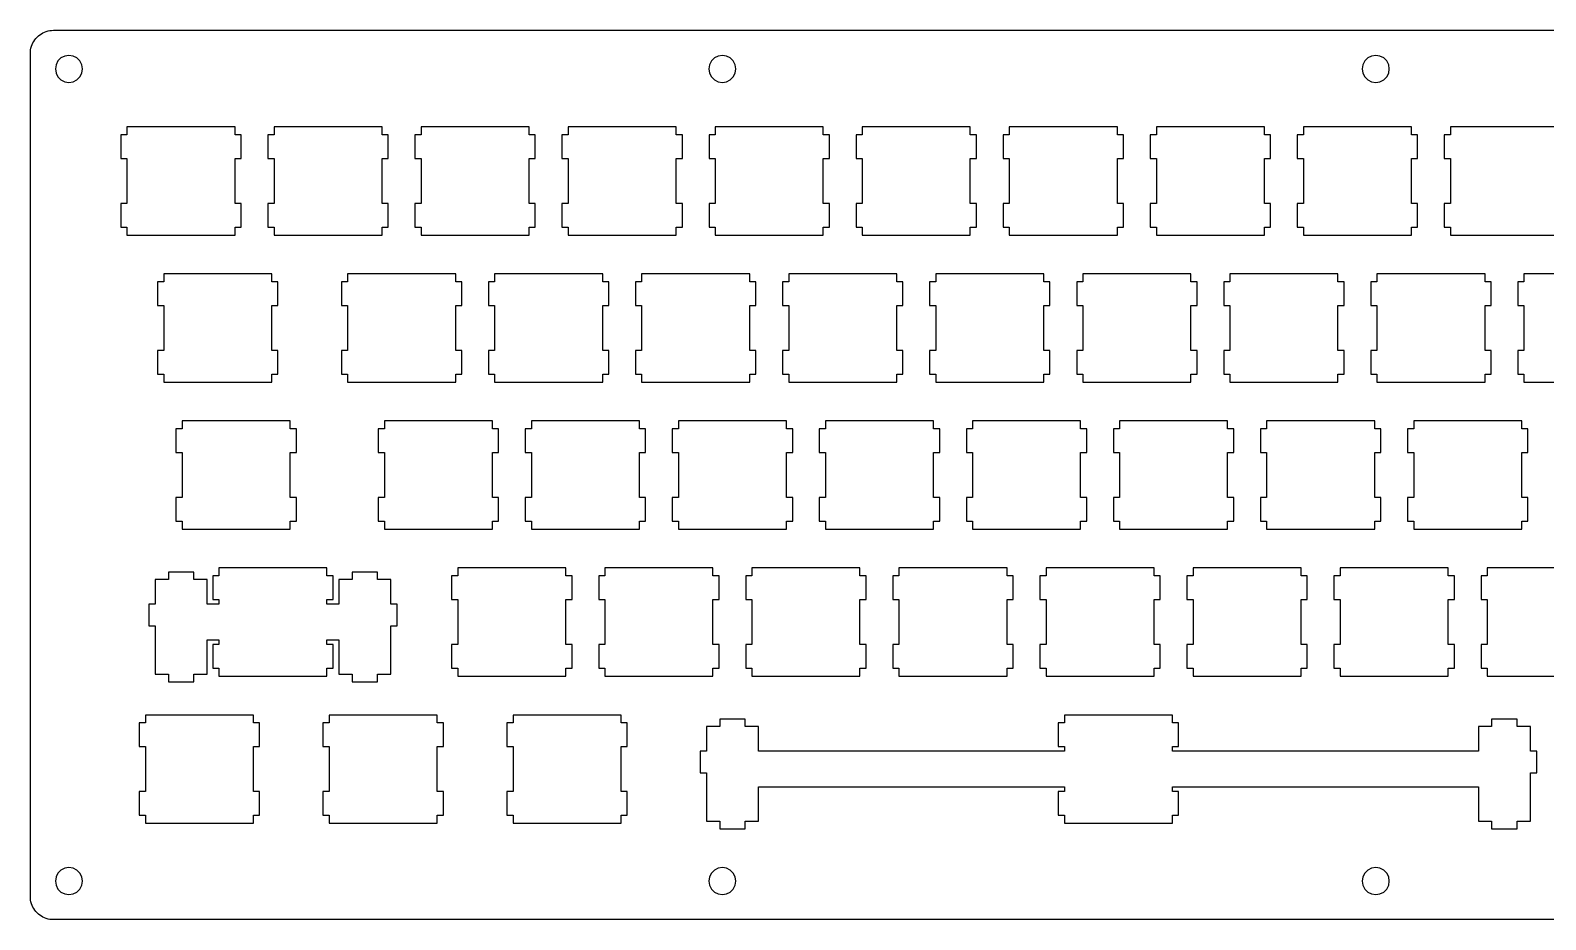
# Model space of a CAD drawing. Header units: millimetres. Extents: x 0 to 349, y 0 to 116.
# Drawn here: x 0.1 to 196.4, y 0.4 to 115.6 of the extents above; entities that cross this region are included whole.
import ezdxf

# ---------------------------------------------------------------- set-up
doc = ezdxf.new("R2010")
doc.units = ezdxf.units.MM
doc.header["$MEASUREMENT"] = 0

msp = doc.modelspace()

# ---------------------------------------------------------------- linework, layer by layer
at = {"color": 5}
for p, q in [((0.32, 113.76), (0.42, 113.98)), ((0.42, 113.98), (0.54, 114.18)), ((0.54, 114.18), (0.67, 114.38)), ((0.67, 114.38), (0.81, 114.56)), ((0.81, 114.56), (0.97, 114.74)), ((0.97, 114.74), (1.15, 114.9)), ((1.15, 114.9), (1.33, 115.04)), ((1.33, 115.04), (1.53, 115.17)), ((1.53, 115.17), (1.73, 115.29)), ((1.73, 115.29), (1.95, 115.39)), ((1.95, 115.39), (2.17, 115.47)), ((2.17, 115.47), (2.4, 115.53)), ((2.4, 115.53), (2.63, 115.58)), ((2.63, 115.58), (2.86, 115.61)), ((2.86, 115.61), (3.1, 115.62)), ((3.1, 115.62), (345.71, 115.62)), ((0.1, 112.85), (0.13, 113.09)), ((0.1, 112.62), (0.1, 112.85)), ((0.1, 3.37), (0.1, 112.62)), ((0.13, 113.09), (0.18, 113.32)), ((0.18, 113.32), (0.24, 113.54)), ((0.24, 113.54), (0.32, 113.76)), ((4.07, 112.03), (3.68, 111.64)), ((4.55, 112.28), (4.07, 112.03)), ((5.09, 112.36), (4.55, 112.28)), ((5.64, 112.28), (5.09, 112.36)), ((6.12, 112.03), (5.64, 112.28)), ((6.51, 111.64), (6.12, 112.03)), ((88.72, 112.03), (88.33, 111.64)), ((89.21, 112.28), (88.72, 112.03)), ((89.75, 112.36), (89.21, 112.28)), ((90.29, 112.28), (89.75, 112.36)), ((90.78, 112.03), (90.29, 112.28)), ((91.16, 111.64), (90.78, 112.03)), ((173.37, 112.03), (172.99, 111.64)), ((173.86, 112.28), (173.37, 112.03)), ((174.4, 112.36), (173.86, 112.28)), ((174.94, 112.28), (174.4, 112.36)), ((175.43, 112.03), (174.94, 112.28)), ((175.82, 111.64), (175.43, 112.03)), ((3.43, 111.16), (3.34, 110.61)), ((3.34, 110.61), (3.43, 110.08)), ((3.68, 111.64), (3.43, 111.16)), ((3.43, 110.08), (3.68, 109.59)), ((6.76, 111.16), (6.51, 111.64)), ((6.51, 109.59), (6.76, 110.08)), ((6.84, 110.61), (6.76, 111.16)), ((6.76, 110.08), (6.84, 110.61)), ((88.08, 111.16), (88, 110.61)), ((88, 110.61), (88.08, 110.08)), ((88.33, 111.64), (88.08, 111.16)), ((88.08, 110.08), (88.33, 109.59)), ((91.41, 111.16), (91.16, 111.64)), ((91.16, 109.59), (91.41, 110.08)), ((91.5, 110.61), (91.41, 111.16)), ((91.41, 110.08), (91.5, 110.61)), ((172.74, 111.16), (172.65, 110.61)), ((172.65, 110.61), (172.74, 110.08)), ((172.99, 111.64), (172.74, 111.16)), ((172.74, 110.08), (172.99, 109.59)), ((176.07, 111.16), (175.82, 111.64)), ((175.82, 109.59), (176.07, 110.08)), ((176.15, 110.61), (176.07, 111.16)), ((176.07, 110.08), (176.15, 110.61)), ((3.68, 109.59), (4.07, 109.2)), ((4.07, 109.2), (4.55, 108.95)), ((4.55, 108.95), (5.09, 108.86)), ((5.09, 108.86), (5.64, 108.95)), ((5.64, 108.95), (6.12, 109.2)), ((6.12, 109.2), (6.51, 109.59)), ((88.33, 109.59), (88.72, 109.2)), ((88.72, 109.2), (89.21, 108.95)), ((89.21, 108.95), (89.75, 108.86)), ((89.75, 108.86), (90.29, 108.95)), ((90.29, 108.95), (90.78, 109.2)), ((90.78, 109.2), (91.16, 109.59)), ((172.99, 109.59), (173.37, 109.2)), ((173.37, 109.2), (173.86, 108.95)), ((173.86, 108.95), (174.4, 108.86)), ((174.4, 108.86), (174.94, 108.95)), ((174.94, 108.95), (175.43, 109.2)), ((175.43, 109.2), (175.82, 109.59)), ((12.62, 102.09), (11.82, 102.09)), ((11.82, 102.09), (11.82, 98.99)), ((12.62, 103.09), (12.62, 102.09)), ((26.62, 103.09), (12.62, 103.09)), ((26.62, 102.09), (26.62, 103.09)), ((27.42, 102.09), (26.62, 102.09)), ((27.42, 98.99), (27.42, 102.09)), ((31.67, 102.09), (30.87, 102.09)), ((30.87, 102.09), (30.87, 98.99)), ((31.67, 103.09), (31.67, 102.09)), ((45.67, 103.09), (31.67, 103.09)), ((45.67, 102.09), (45.67, 103.09)), ((46.47, 102.09), (45.67, 102.09)), ((46.47, 98.99), (46.47, 102.09)), ((50.72, 102.09), (49.92, 102.09)), ((49.92, 102.09), (49.92, 98.99)), ((50.72, 103.09), (50.72, 102.09)), ((64.72, 103.09), (50.72, 103.09)), ((64.72, 102.09), (64.72, 103.09)), ((65.52, 102.09), (64.72, 102.09)), ((65.52, 98.99), (65.52, 102.09)), ((69.77, 102.09), (68.97, 102.09)), ((68.97, 102.09), (68.97, 98.99)), ((69.77, 103.09), (69.77, 102.09)), ((83.77, 103.09), (69.77, 103.09)), ((83.77, 102.09), (83.77, 103.09)), ((84.57, 102.09), (83.77, 102.09)), ((84.57, 98.99), (84.57, 102.09)), ((88.82, 102.09), (88.02, 102.09)), ((88.02, 102.09), (88.02, 98.99)), ((88.82, 103.09), (88.82, 102.09)), ((102.82, 103.09), (88.82, 103.09)), ((102.82, 102.09), (102.82, 103.09)), ((103.62, 102.09), (102.82, 102.09)), ((103.62, 98.99), (103.62, 102.09)), ((107.87, 102.09), (107.07, 102.09)), ((107.07, 102.09), (107.07, 98.99)), ((107.87, 103.09), (107.87, 102.09)), ((121.87, 103.09), (107.87, 103.09)), ((121.87, 102.09), (121.87, 103.09)), ((122.67, 102.09), (121.87, 102.09)), ((122.67, 98.99), (122.67, 102.09)), ((126.92, 102.09), (126.12, 102.09)), ((126.12, 102.09), (126.12, 98.99)), ((126.92, 103.09), (126.92, 102.09)), ((140.92, 103.09), (126.92, 103.09)), ((140.92, 102.09), (140.92, 103.09)), ((141.72, 102.09), (140.92, 102.09)), ((141.72, 98.99), (141.72, 102.09)), ((145.97, 102.09), (145.17, 102.09)), ((145.17, 102.09), (145.17, 98.99)), ((145.97, 103.09), (145.97, 102.09)), ((159.97, 103.09), (145.97, 103.09)), ((159.97, 102.09), (159.97, 103.09)), ((160.77, 102.09), (159.97, 102.09)), ((160.77, 98.99), (160.77, 102.09)), ((165.02, 102.09), (164.22, 102.09)), ((164.22, 102.09), (164.22, 98.99)), ((165.02, 103.09), (165.02, 102.09)), ((179.02, 103.09), (165.02, 103.09)), ((179.02, 102.09), (179.02, 103.09)), ((179.82, 102.09), (179.02, 102.09)), ((179.82, 98.99), (179.82, 102.09)), ((184.07, 102.09), (183.27, 102.09)), ((183.27, 102.09), (183.27, 98.99)), ((184.07, 103.09), (184.07, 102.09)), ((198.07, 103.09), (184.07, 103.09)), ((11.82, 98.99), (12.62, 98.99)), ((12.62, 98.99), (12.62, 93.19)), ((26.62, 93.19), (26.62, 98.99)), ((26.62, 98.99), (27.42, 98.99)), ((30.87, 98.99), (31.67, 98.99)), ((31.67, 98.99), (31.67, 93.19)), ((45.67, 93.19), (45.67, 98.99)), ((45.67, 98.99), (46.47, 98.99)), ((49.92, 98.99), (50.72, 98.99)), ((50.72, 98.99), (50.72, 93.19)), ((64.72, 93.19), (64.72, 98.99)), ((64.72, 98.99), (65.52, 98.99)), ((68.97, 98.99), (69.77, 98.99)), ((69.77, 98.99), (69.77, 93.19)), ((83.77, 93.19), (83.77, 98.99)), ((83.77, 98.99), (84.57, 98.99)), ((88.02, 98.99), (88.82, 98.99)), ((88.82, 98.99), (88.82, 93.19)), ((102.82, 93.19), (102.82, 98.99)), ((102.82, 98.99), (103.62, 98.99)), ((107.07, 98.99), (107.87, 98.99)), ((107.87, 98.99), (107.87, 93.19)), ((121.87, 93.19), (121.87, 98.99)), ((121.87, 98.99), (122.67, 98.99)), ((126.12, 98.99), (126.92, 98.99)), ((126.92, 98.99), (126.92, 93.19)), ((140.92, 93.19), (140.92, 98.99)), ((140.92, 98.99), (141.72, 98.99)), ((145.17, 98.99), (145.97, 98.99)), ((145.97, 98.99), (145.97, 93.19)), ((159.97, 93.19), (159.97, 98.99)), ((159.97, 98.99), (160.77, 98.99)), ((164.22, 98.99), (165.02, 98.99)), ((165.02, 98.99), (165.02, 93.19)), ((179.02, 93.19), (179.02, 98.99)), ((179.02, 98.99), (179.82, 98.99)), ((183.27, 98.99), (184.07, 98.99)), ((184.07, 98.99), (184.07, 93.19)), ((12.62, 93.19), (11.82, 93.19)), ((11.82, 93.19), (11.82, 90.09)), ((27.42, 93.19), (26.62, 93.19)), ((27.42, 90.09), (27.42, 93.19)), ((31.67, 93.19), (30.87, 93.19)), ((30.87, 93.19), (30.87, 90.09)), ((46.47, 93.19), (45.67, 93.19)), ((46.47, 90.09), (46.47, 93.19)), ((50.72, 93.19), (49.92, 93.19)), ((49.92, 93.19), (49.92, 90.09)), ((65.52, 93.19), (64.72, 93.19)), ((65.52, 90.09), (65.52, 93.19)), ((69.77, 93.19), (68.97, 93.19)), ((68.97, 93.19), (68.97, 90.09)), ((84.57, 93.19), (83.77, 93.19)), ((84.57, 90.09), (84.57, 93.19)), ((88.82, 93.19), (88.02, 93.19)), ((88.02, 93.19), (88.02, 90.09)), ((103.62, 93.19), (102.82, 93.19)), ((103.62, 90.09), (103.62, 93.19)), ((107.87, 93.19), (107.07, 93.19)), ((107.07, 93.19), (107.07, 90.09)), ((122.67, 93.19), (121.87, 93.19)), ((122.67, 90.09), (122.67, 93.19)), ((126.92, 93.19), (126.12, 93.19)), ((126.12, 93.19), (126.12, 90.09)), ((141.72, 93.19), (140.92, 93.19)), ((141.72, 90.09), (141.72, 93.19)), ((145.97, 93.19), (145.17, 93.19)), ((145.17, 93.19), (145.17, 90.09)), ((160.77, 93.19), (159.97, 93.19)), ((160.77, 90.09), (160.77, 93.19)), ((165.02, 93.19), (164.22, 93.19)), ((164.22, 93.19), (164.22, 90.09)), ((179.82, 93.19), (179.02, 93.19)), ((179.82, 90.09), (179.82, 93.19)), ((184.07, 93.19), (183.27, 93.19)), ((183.27, 93.19), (183.27, 90.09)), ((11.82, 90.09), (12.62, 90.09)), ((12.62, 90.09), (12.62, 89.09)), ((12.62, 89.09), (26.62, 89.09)), ((26.62, 89.09), (26.62, 90.09)), ((26.62, 90.09), (27.42, 90.09)), ((30.87, 90.09), (31.67, 90.09)), ((31.67, 90.09), (31.67, 89.09)), ((31.67, 89.09), (45.67, 89.09)), ((45.67, 89.09), (45.67, 90.09)), ((45.67, 90.09), (46.47, 90.09)), ((49.92, 90.09), (50.72, 90.09)), ((50.72, 90.09), (50.72, 89.09)), ((50.72, 89.09), (64.72, 89.09)), ((64.72, 89.09), (64.72, 90.09)), ((64.72, 90.09), (65.52, 90.09)), ((68.97, 90.09), (69.77, 90.09)), ((69.77, 90.09), (69.77, 89.09)), ((69.77, 89.09), (83.77, 89.09)), ((83.77, 89.09), (83.77, 90.09)), ((83.77, 90.09), (84.57, 90.09)), ((88.02, 90.09), (88.82, 90.09)), ((88.82, 90.09), (88.82, 89.09)), ((88.82, 89.09), (102.82, 89.09)), ((102.82, 89.09), (102.82, 90.09)), ((102.82, 90.09), (103.62, 90.09)), ((107.07, 90.09), (107.87, 90.09)), ((107.87, 90.09), (107.87, 89.09)), ((107.87, 89.09), (121.87, 89.09)), ((121.87, 89.09), (121.87, 90.09)), ((121.87, 90.09), (122.67, 90.09)), ((126.12, 90.09), (126.92, 90.09)), ((126.92, 90.09), (126.92, 89.09)), ((126.92, 89.09), (140.92, 89.09)), ((140.92, 89.09), (140.92, 90.09)), ((140.92, 90.09), (141.72, 90.09)), ((145.17, 90.09), (145.97, 90.09)), ((145.97, 90.09), (145.97, 89.09)), ((145.97, 89.09), (159.97, 89.09)), ((159.97, 89.09), (159.97, 90.09)), ((159.97, 90.09), (160.77, 90.09)), ((164.22, 90.09), (165.02, 90.09)), ((165.02, 90.09), (165.02, 89.09)), ((165.02, 89.09), (179.02, 89.09)), ((179.02, 89.09), (179.02, 90.09)), ((179.02, 90.09), (179.82, 90.09)), ((183.27, 90.09), (184.07, 90.09)), ((184.07, 90.09), (184.07, 89.09)), ((184.07, 89.09), (198.07, 89.09)), ((17.38, 83.04), (16.58, 83.04)), ((16.58, 83.04), (16.58, 79.94)), ((17.38, 84.04), (17.38, 83.04)), ((31.38, 84.04), (17.38, 84.04)), ((31.38, 83.04), (31.38, 84.04)), ((32.18, 83.04), (31.38, 83.04)), ((32.18, 79.94), (32.18, 83.04)), ((41.19, 83.04), (40.4, 83.04)), ((40.4, 83.04), (40.4, 79.94)), ((41.19, 84.04), (41.19, 83.04)), ((55.2, 84.04), (41.19, 84.04)), ((55.2, 83.04), (55.2, 84.04)), ((56, 83.04), (55.2, 83.04)), ((56, 79.94), (56, 83.04)), ((60.24, 83.04), (59.44, 83.04)), ((59.44, 83.04), (59.44, 79.94)), ((60.24, 84.04), (60.24, 83.04)), ((74.25, 84.04), (60.24, 84.04)), ((74.25, 83.04), (74.25, 84.04)), ((75.05, 83.04), (74.25, 83.04)), ((75.05, 79.94), (75.05, 83.04)), ((79.29, 83.04), (78.5, 83.04)), ((78.5, 83.04), (78.5, 79.94)), ((79.29, 84.04), (79.29, 83.04)), ((93.3, 84.04), (79.29, 84.04)), ((93.3, 83.04), (93.3, 84.04)), ((94.1, 83.04), (93.3, 83.04)), ((94.1, 79.94), (94.1, 83.04)), ((98.34, 83.04), (97.55, 83.04)), ((97.55, 83.04), (97.55, 79.94)), ((98.34, 84.04), (98.34, 83.04)), ((112.35, 84.04), (98.34, 84.04)), ((112.35, 83.04), (112.35, 84.04)), ((113.14, 83.04), (112.35, 83.04)), ((113.14, 79.94), (113.14, 83.04)), ((117.39, 83.04), (116.6, 83.04)), ((116.6, 83.04), (116.6, 79.94)), ((117.39, 84.04), (117.39, 83.04)), ((131.4, 84.04), (117.39, 84.04)), ((131.4, 83.04), (131.4, 84.04)), ((132.19, 83.04), (131.4, 83.04)), ((132.19, 79.94), (132.19, 83.04)), ((136.44, 83.04), (135.65, 83.04)), ((135.65, 83.04), (135.65, 79.94)), ((136.44, 84.04), (136.44, 83.04)), ((150.45, 84.04), (136.44, 84.04)), ((150.45, 83.04), (150.45, 84.04)), ((151.25, 83.04), (150.45, 83.04)), ((151.25, 79.94), (151.25, 83.04)), ((155.5, 83.04), (154.7, 83.04)), ((154.7, 83.04), (154.7, 79.94)), ((155.5, 84.04), (155.5, 83.04)), ((169.5, 84.04), (155.5, 84.04)), ((169.5, 83.04), (169.5, 84.04)), ((170.29, 83.04), (169.5, 83.04)), ((170.29, 79.94), (170.29, 83.04)), ((174.54, 83.04), (173.75, 83.04)), ((173.75, 83.04), (173.75, 79.94)), ((174.54, 84.04), (174.54, 83.04)), ((188.55, 84.04), (174.54, 84.04)), ((188.55, 83.04), (188.55, 84.04)), ((189.34, 83.04), (188.55, 83.04)), ((189.34, 79.94), (189.34, 83.04)), ((193.59, 83.04), (192.8, 83.04)), ((192.8, 83.04), (192.8, 79.94)), ((193.59, 84.04), (193.59, 83.04)), ((207.6, 84.04), (193.59, 84.04)), ((16.58, 79.94), (17.38, 79.94)), ((17.38, 79.94), (17.38, 74.14)), ((31.38, 74.14), (31.38, 79.94)), ((31.38, 79.94), (32.18, 79.94)), ((40.4, 79.94), (41.19, 79.94)), ((41.19, 79.94), (41.19, 74.14)), ((55.2, 74.14), (55.2, 79.94)), ((55.2, 79.94), (56, 79.94)), ((59.44, 79.94), (60.24, 79.94)), ((60.24, 79.94), (60.24, 74.14)), ((74.25, 74.14), (74.25, 79.94)), ((74.25, 79.94), (75.05, 79.94)), ((78.5, 79.94), (79.29, 79.94)), ((79.29, 79.94), (79.29, 74.14)), ((93.3, 74.14), (93.3, 79.94)), ((93.3, 79.94), (94.1, 79.94)), ((97.55, 79.94), (98.34, 79.94)), ((98.34, 79.94), (98.34, 74.14)), ((112.35, 74.14), (112.35, 79.94)), ((112.35, 79.94), (113.14, 79.94)), ((116.6, 79.94), (117.39, 79.94)), ((117.39, 79.94), (117.39, 74.14)), ((131.4, 74.14), (131.4, 79.94)), ((131.4, 79.94), (132.19, 79.94)), ((135.65, 79.94), (136.44, 79.94)), ((136.44, 79.94), (136.44, 74.14)), ((150.45, 74.14), (150.45, 79.94)), ((150.45, 79.94), (151.25, 79.94)), ((154.7, 79.94), (155.5, 79.94)), ((155.5, 79.94), (155.5, 74.14)), ((169.5, 74.14), (169.5, 79.94)), ((169.5, 79.94), (170.29, 79.94)), ((173.75, 79.94), (174.54, 79.94)), ((174.54, 79.94), (174.54, 74.14)), ((188.55, 74.14), (188.55, 79.94)), ((188.55, 79.94), (189.34, 79.94)), ((192.8, 79.94), (193.59, 79.94)), ((193.59, 79.94), (193.59, 74.14)), ((17.38, 74.14), (16.58, 74.14)), ((16.58, 74.14), (16.58, 71.04)), ((32.18, 74.14), (31.38, 74.14)), ((32.18, 71.04), (32.18, 74.14)), ((41.19, 74.14), (40.4, 74.14)), ((40.4, 74.14), (40.4, 71.04)), ((56, 74.14), (55.2, 74.14)), ((56, 71.04), (56, 74.14)), ((60.24, 74.14), (59.44, 74.14)), ((59.44, 74.14), (59.44, 71.04)), ((75.05, 74.14), (74.25, 74.14)), ((75.05, 71.04), (75.05, 74.14)), ((79.29, 74.14), (78.5, 74.14)), ((78.5, 74.14), (78.5, 71.04)), ((94.1, 74.14), (93.3, 74.14)), ((94.1, 71.04), (94.1, 74.14)), ((98.34, 74.14), (97.55, 74.14)), ((97.55, 74.14), (97.55, 71.04)), ((113.14, 74.14), (112.35, 74.14)), ((113.14, 71.04), (113.14, 74.14)), ((117.39, 74.14), (116.6, 74.14)), ((116.6, 74.14), (116.6, 71.04)), ((132.19, 74.14), (131.4, 74.14)), ((132.19, 71.04), (132.19, 74.14)), ((136.44, 74.14), (135.65, 74.14)), ((135.65, 74.14), (135.65, 71.04)), ((151.25, 74.14), (150.45, 74.14)), ((151.25, 71.04), (151.25, 74.14)), ((155.5, 74.14), (154.7, 74.14)), ((154.7, 74.14), (154.7, 71.04)), ((170.29, 74.14), (169.5, 74.14)), ((170.29, 71.04), (170.29, 74.14)), ((174.54, 74.14), (173.75, 74.14)), ((173.75, 74.14), (173.75, 71.04)), ((189.34, 74.14), (188.55, 74.14)), ((189.34, 71.04), (189.34, 74.14)), ((193.59, 74.14), (192.8, 74.14)), ((192.8, 74.14), (192.8, 71.04)), ((16.58, 71.04), (17.38, 71.04)), ((17.38, 71.04), (17.38, 70.04)), ((31.38, 70.04), (31.38, 71.04)), ((31.38, 71.04), (32.18, 71.04)), ((40.4, 71.04), (41.19, 71.04)), ((41.19, 71.04), (41.19, 70.04)), ((55.2, 70.04), (55.2, 71.04)), ((55.2, 71.04), (56, 71.04)), ((59.44, 71.04), (60.24, 71.04)), ((60.24, 71.04), (60.24, 70.04)), ((74.25, 70.04), (74.25, 71.04)), ((74.25, 71.04), (75.05, 71.04)), ((78.5, 71.04), (79.29, 71.04)), ((79.29, 71.04), (79.29, 70.04)), ((93.3, 70.04), (93.3, 71.04)), ((93.3, 71.04), (94.1, 71.04)), ((97.55, 71.04), (98.34, 71.04)), ((98.34, 71.04), (98.34, 70.04)), ((112.35, 70.04), (112.35, 71.04)), ((112.35, 71.04), (113.14, 71.04)), ((116.6, 71.04), (117.39, 71.04)), ((117.39, 71.04), (117.39, 70.04)), ((131.4, 70.04), (131.4, 71.04)), ((131.4, 71.04), (132.19, 71.04)), ((135.65, 71.04), (136.44, 71.04)), ((136.44, 71.04), (136.44, 70.04)), ((150.45, 70.04), (150.45, 71.04)), ((150.45, 71.04), (151.25, 71.04)), ((154.7, 71.04), (155.5, 71.04)), ((155.5, 71.04), (155.5, 70.04)), ((169.5, 70.04), (169.5, 71.04)), ((169.5, 71.04), (170.29, 71.04)), ((173.75, 71.04), (174.54, 71.04)), ((174.54, 71.04), (174.54, 70.04)), ((188.55, 70.04), (188.55, 71.04)), ((188.55, 71.04), (189.34, 71.04)), ((192.8, 71.04), (193.59, 71.04)), ((193.59, 71.04), (193.59, 70.04)), ((17.38, 70.04), (31.38, 70.04)), ((41.19, 70.04), (55.2, 70.04)), ((60.24, 70.04), (74.25, 70.04)), ((79.29, 70.04), (93.3, 70.04)), ((98.34, 70.04), (112.35, 70.04)), ((117.39, 70.04), (131.4, 70.04)), ((136.44, 70.04), (150.45, 70.04)), ((155.5, 70.04), (169.5, 70.04)), ((174.54, 70.04), (188.55, 70.04)), ((193.59, 70.04), (207.6, 70.04)), ((19.76, 64.99), (19.76, 63.99)), ((33.76, 64.99), (19.76, 64.99)), ((33.76, 63.99), (33.76, 64.99)), ((45.96, 64.99), (45.96, 63.99)), ((59.96, 64.99), (45.96, 64.99)), ((59.96, 63.99), (59.96, 64.99)), ((65.01, 64.99), (65.01, 63.99)), ((79.01, 64.99), (65.01, 64.99)), ((79.01, 63.99), (79.01, 64.99)), ((84.06, 64.99), (84.06, 63.99)), ((98.06, 64.99), (84.06, 64.99)), ((98.06, 63.99), (98.06, 64.99)), ((103.11, 64.99), (103.11, 63.99)), ((117.11, 64.99), (103.11, 64.99)), ((117.11, 63.99), (117.11, 64.99)), ((122.16, 64.99), (122.16, 63.99)), ((136.16, 64.99), (122.16, 64.99)), ((136.16, 63.99), (136.16, 64.99)), ((141.21, 64.99), (141.21, 63.99)), ((155.21, 64.99), (141.21, 64.99)), ((155.21, 63.99), (155.21, 64.99)), ((160.26, 64.99), (160.26, 63.99)), ((174.26, 64.99), (160.26, 64.99)), ((174.26, 63.99), (174.26, 64.99)), ((179.31, 64.99), (179.31, 63.99)), ((193.31, 64.99), (179.31, 64.99)), ((193.31, 63.99), (193.31, 64.99)), ((19.76, 63.99), (18.96, 63.99)), ((18.96, 63.99), (18.96, 60.89)), ((34.56, 63.99), (33.76, 63.99)), ((34.56, 60.89), (34.56, 63.99)), ((45.96, 63.99), (45.16, 63.99)), ((45.16, 63.99), (45.16, 60.89)), ((60.76, 63.99), (59.96, 63.99)), ((60.76, 60.89), (60.76, 63.99)), ((65.01, 63.99), (64.21, 63.99)), ((64.21, 63.99), (64.21, 60.89)), ((79.81, 63.99), (79.01, 63.99)), ((79.81, 60.89), (79.81, 63.99)), ((84.06, 63.99), (83.26, 63.99)), ((83.26, 63.99), (83.26, 60.89)), ((98.86, 63.99), (98.06, 63.99)), ((98.86, 60.89), (98.86, 63.99)), ((103.11, 63.99), (102.31, 63.99)), ((102.31, 63.99), (102.31, 60.89)), ((117.91, 63.99), (117.11, 63.99)), ((117.91, 60.89), (117.91, 63.99)), ((122.16, 63.99), (121.36, 63.99)), ((121.36, 63.99), (121.36, 60.89)), ((136.96, 63.99), (136.16, 63.99)), ((136.96, 60.89), (136.96, 63.99)), ((141.21, 63.99), (140.41, 63.99)), ((140.41, 63.99), (140.41, 60.89)), ((156.01, 63.99), (155.21, 63.99)), ((156.01, 60.89), (156.01, 63.99)), ((160.26, 63.99), (159.46, 63.99)), ((159.46, 63.99), (159.46, 60.89)), ((175.06, 63.99), (174.26, 63.99)), ((175.06, 60.89), (175.06, 63.99)), ((179.31, 63.99), (178.51, 63.99)), ((178.51, 63.99), (178.51, 60.89)), ((194.11, 63.99), (193.31, 63.99)), ((194.11, 60.89), (194.11, 63.99)), ((18.96, 60.89), (19.76, 60.89)), ((19.76, 60.89), (19.76, 55.09)), ((33.76, 55.09), (33.76, 60.89)), ((33.76, 60.89), (34.56, 60.89)), ((45.16, 60.89), (45.96, 60.89)), ((45.96, 60.89), (45.96, 55.09)), ((59.96, 55.09), (59.96, 60.89)), ((59.96, 60.89), (60.76, 60.89)), ((64.21, 60.89), (65.01, 60.89)), ((65.01, 60.89), (65.01, 55.09)), ((79.01, 55.09), (79.01, 60.89)), ((79.01, 60.89), (79.81, 60.89)), ((83.26, 60.89), (84.06, 60.89)), ((84.06, 60.89), (84.06, 55.09)), ((98.06, 55.09), (98.06, 60.89)), ((98.06, 60.89), (98.86, 60.89)), ((102.31, 60.89), (103.11, 60.89)), ((103.11, 60.89), (103.11, 55.09)), ((117.11, 55.09), (117.11, 60.89)), ((117.11, 60.89), (117.91, 60.89)), ((121.36, 60.89), (122.16, 60.89)), ((122.16, 60.89), (122.16, 55.09)), ((136.16, 55.09), (136.16, 60.89)), ((136.16, 60.89), (136.96, 60.89)), ((140.41, 60.89), (141.21, 60.89)), ((141.21, 60.89), (141.21, 55.09)), ((155.21, 55.09), (155.21, 60.89)), ((155.21, 60.89), (156.01, 60.89)), ((159.46, 60.89), (160.26, 60.89)), ((160.26, 60.89), (160.26, 55.09)), ((174.26, 55.09), (174.26, 60.89)), ((174.26, 60.89), (175.06, 60.89)), ((178.51, 60.89), (179.31, 60.89)), ((179.31, 60.89), (179.31, 55.09)), ((193.31, 55.09), (193.31, 60.89)), ((193.31, 60.89), (194.11, 60.89)), ((19.76, 55.09), (18.96, 55.09)), ((18.96, 55.09), (18.96, 51.99)), ((34.56, 55.09), (33.76, 55.09)), ((34.56, 51.99), (34.56, 55.09)), ((45.96, 55.09), (45.16, 55.09)), ((45.16, 55.09), (45.16, 51.99)), ((60.76, 55.09), (59.96, 55.09)), ((60.76, 51.99), (60.76, 55.09)), ((65.01, 55.09), (64.21, 55.09)), ((64.21, 55.09), (64.21, 51.99)), ((79.81, 55.09), (79.01, 55.09)), ((79.81, 51.99), (79.81, 55.09)), ((84.06, 55.09), (83.26, 55.09)), ((83.26, 55.09), (83.26, 51.99)), ((98.86, 55.09), (98.06, 55.09)), ((98.86, 51.99), (98.86, 55.09)), ((103.11, 55.09), (102.31, 55.09)), ((102.31, 55.09), (102.31, 51.99)), ((117.91, 55.09), (117.11, 55.09)), ((117.91, 51.99), (117.91, 55.09)), ((122.16, 55.09), (121.36, 55.09)), ((121.36, 55.09), (121.36, 51.99)), ((136.96, 55.09), (136.16, 55.09)), ((136.96, 51.99), (136.96, 55.09)), ((141.21, 55.09), (140.41, 55.09)), ((140.41, 55.09), (140.41, 51.99)), ((156.01, 55.09), (155.21, 55.09)), ((156.01, 51.99), (156.01, 55.09)), ((160.26, 55.09), (159.46, 55.09)), ((159.46, 55.09), (159.46, 51.99)), ((175.06, 55.09), (174.26, 55.09)), ((175.06, 51.99), (175.06, 55.09)), ((179.31, 55.09), (178.51, 55.09)), ((178.51, 55.09), (178.51, 51.99)), ((194.11, 55.09), (193.31, 55.09)), ((194.11, 51.99), (194.11, 55.09)), ((18.96, 51.99), (19.76, 51.99)), ((19.76, 51.99), (19.76, 50.99)), ((33.76, 50.99), (33.76, 51.99)), ((33.76, 51.99), (34.56, 51.99)), ((45.16, 51.99), (45.96, 51.99)), ((45.96, 51.99), (45.96, 50.99)), ((59.96, 50.99), (59.96, 51.99)), ((59.96, 51.99), (60.76, 51.99)), ((64.21, 51.99), (65.01, 51.99)), ((65.01, 51.99), (65.01, 50.99)), ((79.01, 50.99), (79.01, 51.99)), ((79.01, 51.99), (79.81, 51.99)), ((83.26, 51.99), (84.06, 51.99)), ((84.06, 51.99), (84.06, 50.99)), ((98.06, 50.99), (98.06, 51.99)), ((98.06, 51.99), (98.86, 51.99)), ((102.31, 51.99), (103.11, 51.99)), ((103.11, 51.99), (103.11, 50.99)), ((117.11, 50.99), (117.11, 51.99)), ((117.11, 51.99), (117.91, 51.99)), ((121.36, 51.99), (122.16, 51.99)), ((122.16, 51.99), (122.16, 50.99)), ((136.16, 50.99), (136.16, 51.99)), ((136.16, 51.99), (136.96, 51.99)), ((140.41, 51.99), (141.21, 51.99)), ((141.21, 51.99), (141.21, 50.99)), ((155.21, 50.99), (155.21, 51.99)), ((155.21, 51.99), (156.01, 51.99)), ((159.46, 51.99), (160.26, 51.99)), ((160.26, 51.99), (160.26, 50.99)), ((174.26, 50.99), (174.26, 51.99)), ((174.26, 51.99), (175.06, 51.99)), ((178.51, 51.99), (179.31, 51.99)), ((179.31, 51.99), (179.31, 50.99)), ((193.31, 50.99), (193.31, 51.99)), ((193.31, 51.99), (194.11, 51.99)), ((19.76, 50.99), (33.76, 50.99)), ((45.96, 50.99), (59.96, 50.99)), ((65.01, 50.99), (79.01, 50.99)), ((84.06, 50.99), (98.06, 50.99)), ((103.11, 50.99), (117.11, 50.99)), ((122.16, 50.99), (136.16, 50.99)), ((141.21, 50.99), (155.21, 50.99)), ((160.26, 50.99), (174.26, 50.99)), ((179.31, 50.99), (193.31, 50.99)), ((21.28, 45.39), (17.98, 45.39)), ((17.98, 45.39), (17.98, 44.47)), ((21.28, 44.47), (21.28, 45.39)), ((24.53, 45.94), (24.53, 44.94)), ((38.53, 45.94), (24.53, 45.94)), ((38.53, 44.94), (38.53, 45.94)), ((45.08, 45.39), (41.78, 45.39)), ((41.78, 45.39), (41.78, 44.47)), ((45.08, 44.47), (45.08, 45.39)), ((55.48, 45.94), (55.48, 44.94)), ((69.48, 45.94), (55.48, 45.94)), ((69.48, 44.94), (69.48, 45.94)), ((74.53, 45.94), (74.53, 44.94)), ((88.53, 45.94), (74.53, 45.94)), ((88.53, 44.94), (88.53, 45.94)), ((93.58, 45.94), (93.58, 44.94)), ((107.58, 45.94), (93.58, 45.94)), ((107.58, 44.94), (107.58, 45.94)), ((112.63, 45.94), (112.63, 44.94)), ((126.63, 45.94), (112.63, 45.94)), ((126.63, 44.94), (126.63, 45.94)), ((131.68, 45.94), (131.68, 44.94)), ((145.68, 45.94), (131.68, 45.94)), ((145.68, 44.94), (145.68, 45.94)), ((150.73, 45.94), (150.73, 44.94)), ((164.73, 45.94), (150.73, 45.94)), ((164.73, 44.94), (164.73, 45.94)), ((169.78, 45.94), (169.78, 44.94)), ((183.78, 45.94), (169.78, 45.94)), ((183.78, 44.94), (183.78, 45.94)), ((188.83, 45.94), (188.83, 44.94)), ((202.83, 45.94), (188.83, 45.94)), ((17.98, 44.47), (16.25, 44.47)), ((16.25, 44.47), (16.25, 41.24)), ((23, 44.47), (21.28, 44.47)), ((23, 41.24), (23, 44.47)), ((24.53, 44.94), (23.73, 44.94)), ((23.73, 44.94), (23.73, 41.84)), ((39.33, 44.94), (38.53, 44.94)), ((39.33, 41.84), (39.33, 44.94)), ((41.78, 44.47), (40.05, 44.47)), ((40.05, 44.47), (40.05, 41.24)), ((46.8, 44.47), (45.08, 44.47)), ((46.8, 41.24), (46.8, 44.47)), ((55.48, 44.94), (54.68, 44.94)), ((54.68, 44.94), (54.68, 41.84)), ((70.28, 44.94), (69.48, 44.94)), ((70.28, 41.84), (70.28, 44.94)), ((74.53, 44.94), (73.73, 44.94)), ((73.73, 44.94), (73.73, 41.84)), ((89.33, 44.94), (88.53, 44.94)), ((89.33, 41.84), (89.33, 44.94)), ((93.58, 44.94), (92.78, 44.94)), ((92.78, 44.94), (92.78, 41.84)), ((108.38, 44.94), (107.58, 44.94)), ((108.38, 41.84), (108.38, 44.94)), ((112.63, 44.94), (111.83, 44.94)), ((111.83, 44.94), (111.83, 41.84)), ((127.43, 44.94), (126.63, 44.94)), ((127.43, 41.84), (127.43, 44.94)), ((131.68, 44.94), (130.88, 44.94)), ((130.88, 44.94), (130.88, 41.84)), ((146.48, 44.94), (145.68, 44.94)), ((146.48, 41.84), (146.48, 44.94)), ((150.73, 44.94), (149.93, 44.94)), ((149.93, 44.94), (149.93, 41.84)), ((165.53, 44.94), (164.73, 44.94)), ((165.53, 41.84), (165.53, 44.94)), ((169.78, 44.94), (168.98, 44.94)), ((168.98, 44.94), (168.98, 41.84)), ((184.58, 44.94), (183.78, 44.94)), ((184.58, 41.84), (184.58, 44.94)), ((188.83, 44.94), (188.03, 44.94)), ((188.03, 44.94), (188.03, 41.84)), ((16.25, 41.24), (15.43, 41.24)), ((15.43, 41.24), (15.43, 38.44)), ((24.53, 41.24), (23, 41.24)), ((23.73, 41.84), (24.53, 41.84)), ((24.53, 41.84), (24.53, 41.24)), ((38.53, 41.24), (38.53, 41.84)), ((38.53, 41.84), (39.33, 41.84)), ((40.05, 41.24), (38.53, 41.24)), ((47.63, 41.24), (46.8, 41.24)), ((47.63, 38.44), (47.63, 41.24)), ((54.68, 41.84), (55.48, 41.84)), ((55.48, 41.84), (55.48, 36.04)), ((69.48, 36.04), (69.48, 41.84)), ((69.48, 41.84), (70.28, 41.84)), ((73.73, 41.84), (74.53, 41.84)), ((74.53, 41.84), (74.53, 36.04)), ((88.53, 36.04), (88.53, 41.84)), ((88.53, 41.84), (89.33, 41.84)), ((92.78, 41.84), (93.58, 41.84)), ((93.58, 41.84), (93.58, 36.04)), ((107.58, 36.04), (107.58, 41.84)), ((107.58, 41.84), (108.38, 41.84)), ((111.83, 41.84), (112.63, 41.84)), ((112.63, 41.84), (112.63, 36.04)), ((126.63, 36.04), (126.63, 41.84)), ((126.63, 41.84), (127.43, 41.84)), ((130.88, 41.84), (131.68, 41.84)), ((131.68, 41.84), (131.68, 36.04)), ((145.68, 36.04), (145.68, 41.84)), ((145.68, 41.84), (146.48, 41.84)), ((149.93, 41.84), (150.73, 41.84)), ((150.73, 41.84), (150.73, 36.04)), ((164.73, 36.04), (164.73, 41.84)), ((164.73, 41.84), (165.53, 41.84)), ((168.98, 41.84), (169.78, 41.84)), ((169.78, 41.84), (169.78, 36.04)), ((183.78, 36.04), (183.78, 41.84)), ((183.78, 41.84), (184.58, 41.84)), ((188.03, 41.84), (188.83, 41.84)), ((188.83, 41.84), (188.83, 36.04)), ((15.43, 38.44), (16.25, 38.44)), ((16.25, 38.44), (16.25, 32.17)), ((46.8, 32.17), (46.8, 38.44)), ((46.8, 38.44), (47.63, 38.44)), ((23, 32.17), (23, 36.64)), ((23, 36.64), (24.53, 36.64)), ((24.53, 36.04), (23.73, 36.04)), ((23.73, 36.04), (23.73, 32.94)), ((24.53, 36.64), (24.53, 36.04)), ((38.53, 36.04), (38.53, 36.64)), ((38.53, 36.64), (40.05, 36.64)), ((39.33, 36.04), (38.53, 36.04)), ((39.33, 32.94), (39.33, 36.04)), ((40.05, 36.64), (40.05, 32.17)), ((55.48, 36.04), (54.68, 36.04)), ((54.68, 36.04), (54.68, 32.94)), ((70.28, 36.04), (69.48, 36.04)), ((70.28, 32.94), (70.28, 36.04)), ((74.53, 36.04), (73.73, 36.04)), ((73.73, 36.04), (73.73, 32.94)), ((89.33, 36.04), (88.53, 36.04)), ((89.33, 32.94), (89.33, 36.04)), ((93.58, 36.04), (92.78, 36.04)), ((92.78, 36.04), (92.78, 32.94)), ((108.38, 36.04), (107.58, 36.04)), ((108.38, 32.94), (108.38, 36.04)), ((112.63, 36.04), (111.83, 36.04)), ((111.83, 36.04), (111.83, 32.94)), ((127.43, 36.04), (126.63, 36.04)), ((127.43, 32.94), (127.43, 36.04)), ((131.68, 36.04), (130.88, 36.04)), ((130.88, 36.04), (130.88, 32.94)), ((146.48, 36.04), (145.68, 36.04)), ((146.48, 32.94), (146.48, 36.04)), ((150.73, 36.04), (149.93, 36.04)), ((149.93, 36.04), (149.93, 32.94)), ((165.53, 36.04), (164.73, 36.04)), ((165.53, 32.94), (165.53, 36.04)), ((169.78, 36.04), (168.98, 36.04)), ((168.98, 36.04), (168.98, 32.94)), ((184.58, 36.04), (183.78, 36.04)), ((184.58, 32.94), (184.58, 36.04)), ((188.83, 36.04), (188.03, 36.04)), ((188.03, 36.04), (188.03, 32.94)), ((16.25, 32.17), (17.98, 32.17)), ((17.98, 32.17), (17.98, 31.19)), ((21.28, 31.19), (21.28, 32.17)), ((21.28, 32.17), (23, 32.17)), ((23.73, 32.94), (24.53, 32.94)), ((24.53, 32.94), (24.53, 31.94)), ((24.53, 31.94), (38.53, 31.94)), ((38.53, 31.94), (38.53, 32.94)), ((38.53, 32.94), (39.33, 32.94)), ((40.05, 32.17), (41.78, 32.17)), ((41.78, 32.17), (41.78, 31.19)), ((45.08, 31.19), (45.08, 32.17)), ((45.08, 32.17), (46.8, 32.17)), ((54.68, 32.94), (55.48, 32.94)), ((55.48, 32.94), (55.48, 31.94)), ((55.48, 31.94), (69.48, 31.94)), ((69.48, 31.94), (69.48, 32.94)), ((69.48, 32.94), (70.28, 32.94)), ((73.73, 32.94), (74.53, 32.94)), ((74.53, 32.94), (74.53, 31.94)), ((74.53, 31.94), (88.53, 31.94)), ((88.53, 31.94), (88.53, 32.94)), ((88.53, 32.94), (89.33, 32.94)), ((92.78, 32.94), (93.58, 32.94)), ((93.58, 32.94), (93.58, 31.94)), ((93.58, 31.94), (107.58, 31.94)), ((107.58, 31.94), (107.58, 32.94)), ((107.58, 32.94), (108.38, 32.94)), ((111.83, 32.94), (112.63, 32.94)), ((112.63, 32.94), (112.63, 31.94)), ((112.63, 31.94), (126.63, 31.94)), ((126.63, 31.94), (126.63, 32.94)), ((126.63, 32.94), (127.43, 32.94)), ((130.88, 32.94), (131.68, 32.94)), ((131.68, 32.94), (131.68, 31.94)), ((131.68, 31.94), (145.68, 31.94)), ((145.68, 31.94), (145.68, 32.94)), ((145.68, 32.94), (146.48, 32.94)), ((149.93, 32.94), (150.73, 32.94)), ((150.73, 32.94), (150.73, 31.94)), ((150.73, 31.94), (164.73, 31.94)), ((164.73, 31.94), (164.73, 32.94)), ((164.73, 32.94), (165.53, 32.94)), ((168.98, 32.94), (169.78, 32.94)), ((169.78, 32.94), (169.78, 31.94)), ((169.78, 31.94), (183.78, 31.94)), ((183.78, 31.94), (183.78, 32.94)), ((183.78, 32.94), (184.58, 32.94)), ((188.03, 32.94), (188.83, 32.94)), ((188.83, 32.94), (188.83, 31.94)), ((188.83, 31.94), (202.83, 31.94)), ((17.98, 31.19), (21.28, 31.19)), ((41.78, 31.19), (45.08, 31.19)), ((15, 25.89), (14.2, 25.89)), ((14.2, 25.89), (14.2, 22.79)), ((15, 26.89), (15, 25.89)), ((29, 26.89), (15, 26.89)), ((29, 25.89), (29, 26.89)), ((29.8, 25.89), (29, 25.89)), ((29.8, 22.79), (29.8, 25.89)), ((38.81, 25.89), (38.01, 25.89)), ((38.01, 25.89), (38.01, 22.79)), ((38.81, 26.89), (38.81, 25.89)), ((52.81, 26.89), (38.81, 26.89)), ((52.81, 25.89), (52.81, 26.89)), ((53.61, 25.89), (52.81, 25.89)), ((53.61, 22.79), (53.61, 25.89)), ((62.63, 25.89), (61.83, 25.89)), ((61.83, 25.89), (61.83, 22.79)), ((62.63, 26.89), (62.63, 25.89)), ((76.63, 26.89), (62.63, 26.89)), ((76.63, 25.89), (76.63, 26.89)), ((77.43, 25.89), (76.63, 25.89)), ((77.43, 22.79), (77.43, 25.89)), ((92.71, 26.34), (89.41, 26.34)), ((89.41, 26.34), (89.41, 25.42)), ((92.71, 25.42), (92.71, 26.34)), ((134.06, 25.89), (133.26, 25.89)), ((133.26, 25.89), (133.26, 22.79)), ((134.06, 26.89), (134.06, 25.89)), ((148.06, 26.89), (134.06, 26.89)), ((148.06, 25.89), (148.06, 26.89)), ((148.86, 25.89), (148.06, 25.89)), ((148.86, 22.79), (148.86, 25.89)), ((192.71, 26.34), (189.41, 26.34)), ((189.41, 26.34), (189.41, 25.42)), ((192.71, 25.42), (192.71, 26.34)), ((89.41, 25.42), (87.69, 25.42)), ((87.69, 25.42), (87.69, 22.19)), ((94.44, 25.42), (92.71, 25.42)), ((94.44, 22.19), (94.44, 25.42)), ((189.41, 25.42), (187.69, 25.42)), ((187.69, 25.42), (187.69, 22.19)), ((194.44, 25.42), (192.71, 25.42)), ((194.44, 22.19), (194.44, 25.42)), ((14.2, 22.79), (15, 22.79)), ((15, 22.79), (15, 16.99)), ((29, 16.99), (29, 22.79)), ((29, 22.79), (29.8, 22.79)), ((38.01, 22.79), (38.81, 22.79)), ((38.81, 22.79), (38.81, 16.99)), ((52.81, 16.99), (52.81, 22.79)), ((52.81, 22.79), (53.61, 22.79)), ((61.83, 22.79), (62.63, 22.79)), ((62.63, 22.79), (62.63, 16.99)), ((76.63, 16.99), (76.63, 22.79)), ((76.63, 22.79), (77.43, 22.79)), ((87.69, 22.19), (86.86, 22.19)), ((86.86, 22.19), (86.86, 19.39)), ((134.06, 22.19), (94.44, 22.19)), ((133.26, 22.79), (134.06, 22.79)), ((134.06, 22.79), (134.06, 22.19)), ((148.06, 22.19), (148.06, 22.79)), ((148.06, 22.79), (148.86, 22.79)), ((187.69, 22.19), (148.06, 22.19)), ((195.26, 22.19), (194.44, 22.19)), ((195.26, 19.39), (195.26, 22.19)), ((86.86, 19.39), (87.69, 19.39)), ((87.69, 19.39), (87.69, 13.12)), ((194.44, 13.12), (194.44, 19.39)), ((194.44, 19.39), (195.26, 19.39)), ((15, 16.99), (14.2, 16.99)), ((14.2, 16.99), (14.2, 13.89)), ((29.8, 16.99), (29, 16.99)), ((29.8, 13.89), (29.8, 16.99)), ((38.81, 16.99), (38.01, 16.99)), ((38.01, 16.99), (38.01, 13.89)), ((53.61, 16.99), (52.81, 16.99)), ((53.61, 13.89), (53.61, 16.99)), ((62.63, 16.99), (61.83, 16.99)), ((61.83, 16.99), (61.83, 13.89)), ((77.43, 16.99), (76.63, 16.99)), ((77.43, 13.89), (77.43, 16.99)), ((94.44, 13.12), (94.44, 17.59)), ((94.44, 17.59), (134.06, 17.59)), ((134.06, 16.99), (133.26, 16.99)), ((133.26, 16.99), (133.26, 13.89)), ((134.06, 17.59), (134.06, 16.99)), ((148.06, 16.99), (148.06, 17.59)), ((148.06, 17.59), (187.69, 17.59)), ((148.86, 16.99), (148.06, 16.99)), ((148.86, 13.89), (148.86, 16.99)), ((187.69, 17.59), (187.69, 13.12)), ((14.2, 13.89), (15, 13.89)), ((15, 13.89), (15, 12.89)), ((29, 12.89), (29, 13.89)), ((29, 13.89), (29.8, 13.89)), ((38.01, 13.89), (38.81, 13.89)), ((38.81, 13.89), (38.81, 12.89)), ((52.81, 12.89), (52.81, 13.89)), ((52.81, 13.89), (53.61, 13.89)), ((61.83, 13.89), (62.63, 13.89)), ((62.63, 13.89), (62.63, 12.89)), ((76.63, 12.89), (76.63, 13.89)), ((76.63, 13.89), (77.43, 13.89)), ((133.26, 13.89), (134.06, 13.89)), ((134.06, 13.89), (134.06, 12.89)), ((148.06, 12.89), (148.06, 13.89)), ((148.06, 13.89), (148.86, 13.89)), ((15, 12.89), (29, 12.89)), ((38.81, 12.89), (52.81, 12.89)), ((62.63, 12.89), (76.63, 12.89)), ((87.69, 13.12), (89.41, 13.12)), ((89.41, 13.12), (89.41, 12.14)), ((89.41, 12.14), (92.71, 12.14)), ((92.71, 12.14), (92.71, 13.12)), ((92.71, 13.12), (94.44, 13.12)), ((134.06, 12.89), (148.06, 12.89)), ((187.69, 13.12), (189.41, 13.12)), ((189.41, 13.12), (189.41, 12.14)), ((189.41, 12.14), (192.71, 12.14)), ((192.71, 12.14), (192.71, 13.12)), ((192.71, 13.12), (194.44, 13.12)), ((3.43, 5.91), (3.34, 5.37)), ((3.68, 6.39), (3.43, 5.91)), ((4.07, 6.78), (3.68, 6.39)), ((4.55, 7.03), (4.07, 6.78)), ((5.09, 7.12), (4.55, 7.03)), ((5.64, 7.03), (5.09, 7.12)), ((6.12, 6.78), (5.64, 7.03)), ((6.51, 6.39), (6.12, 6.78)), ((6.76, 5.91), (6.51, 6.39)), ((6.84, 5.37), (6.76, 5.91)), ((88.08, 5.91), (88, 5.37)), ((88.33, 6.39), (88.08, 5.91)), ((88.72, 6.78), (88.33, 6.39)), ((89.21, 7.03), (88.72, 6.78)), ((89.75, 7.12), (89.21, 7.03)), ((90.29, 7.03), (89.75, 7.12)), ((90.78, 6.78), (90.29, 7.03)), ((91.16, 6.39), (90.78, 6.78)), ((91.41, 5.91), (91.16, 6.39)), ((91.5, 5.37), (91.41, 5.91)), ((172.74, 5.91), (172.65, 5.37)), ((172.99, 6.39), (172.74, 5.91)), ((173.37, 6.78), (172.99, 6.39)), ((173.86, 7.03), (173.37, 6.78)), ((174.4, 7.12), (173.86, 7.03)), ((174.94, 7.03), (174.4, 7.12)), ((175.43, 6.78), (174.94, 7.03)), ((175.82, 6.39), (175.43, 6.78)), ((176.07, 5.91), (175.82, 6.39)), ((176.15, 5.37), (176.07, 5.91)), ((3.34, 5.37), (3.43, 4.82)), ((3.43, 4.82), (3.68, 4.34)), ((3.68, 4.34), (4.07, 3.95)), ((4.07, 3.95), (4.55, 3.7)), ((5.64, 3.7), (6.12, 3.95)), ((6.12, 3.95), (6.51, 4.34)), ((6.51, 4.34), (6.76, 4.82)), ((6.76, 4.82), (6.84, 5.37)), ((88, 5.37), (88.08, 4.82)), ((88.08, 4.82), (88.33, 4.34)), ((88.33, 4.34), (88.72, 3.95)), ((88.72, 3.95), (89.21, 3.7)), ((90.29, 3.7), (90.78, 3.95)), ((90.78, 3.95), (91.16, 4.34)), ((91.16, 4.34), (91.41, 4.82)), ((91.41, 4.82), (91.5, 5.37)), ((172.65, 5.37), (172.74, 4.82)), ((172.74, 4.82), (172.99, 4.34)), ((172.99, 4.34), (173.37, 3.95)), ((173.37, 3.95), (173.86, 3.7)), ((174.94, 3.7), (175.43, 3.95)), ((175.43, 3.95), (175.82, 4.34)), ((175.82, 4.34), (176.07, 4.82)), ((176.07, 4.82), (176.15, 5.37)), ((0.1, 3.13), (0.1, 3.37)), ((0.13, 2.9), (0.1, 3.13)), ((0.18, 2.67), (0.13, 2.9)), ((0.24, 2.44), (0.18, 2.67)), ((0.32, 2.22), (0.24, 2.44)), ((0.42, 2), (0.32, 2.22)), ((0.54, 1.8), (0.42, 2)), ((4.55, 3.7), (5.09, 3.62)), ((5.09, 3.62), (5.64, 3.7)), ((89.21, 3.7), (89.75, 3.62)), ((89.75, 3.62), (90.29, 3.7)), ((173.86, 3.7), (174.4, 3.62)), ((174.4, 3.62), (174.94, 3.7)), ((0.67, 1.6), (0.54, 1.8)), ((0.81, 1.42), (0.67, 1.6)), ((0.97, 1.24), (0.81, 1.42)), ((1.15, 1.08), (0.97, 1.24)), ((1.33, 0.94), (1.15, 1.08)), ((1.53, 0.81), (1.33, 0.94)), ((1.73, 0.69), (1.53, 0.81)), ((1.95, 0.59), (1.73, 0.69)), ((2.17, 0.51), (1.95, 0.59)), ((2.4, 0.45), (2.17, 0.51)), ((2.63, 0.4), (2.4, 0.45)), ((2.86, 0.37), (2.63, 0.4)), ((3.1, 0.37), (2.86, 0.37)), ((345.71, 0.37), (3.1, 0.37))]:
    msp.add_line(p, q, dxfattribs=at)

doc.saveas('drawing.dxf')
